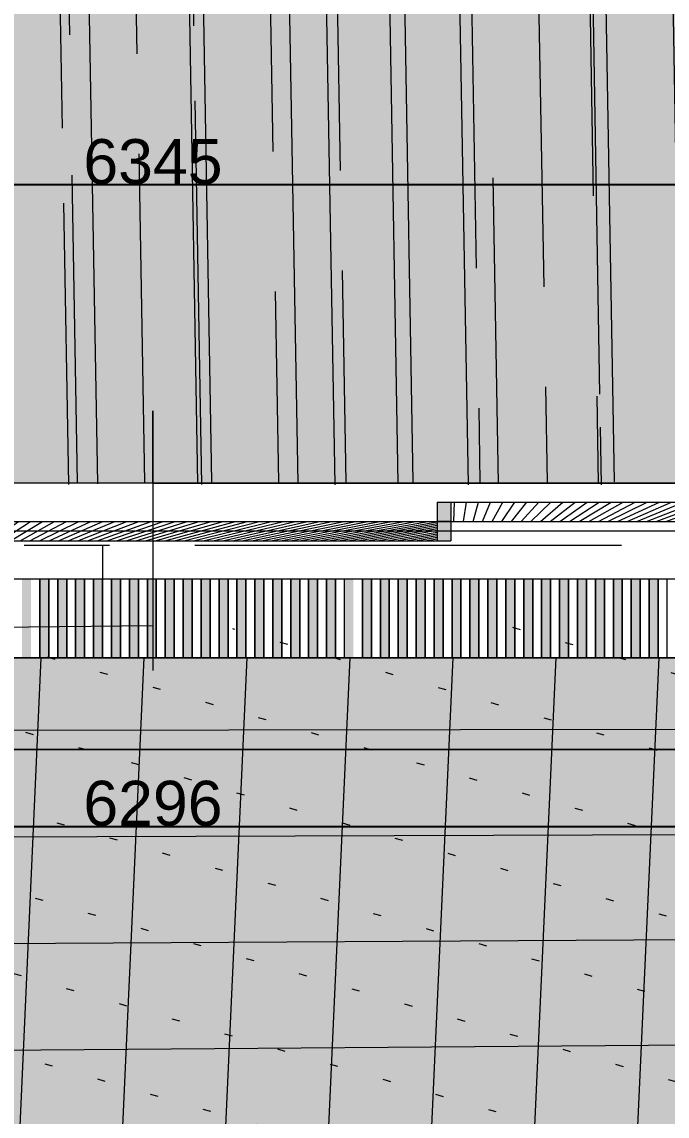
# Model space of a CAD drawing. Header units: millimetres. Extents: x 0 to 1313252738, y -131 to 560100888.
# Drawn here: x 1312566618 to 1312568058, y 560051113 to 560053556 of the extents above; entities that cross this region are included whole.
import ezdxf

# ---------------------------------------------------------------- set-up
doc = ezdxf.new("R2010")
doc.units = ezdxf.units.MM
doc.linetypes.add('CENTERX2', pattern=[101.60000000000001, 63.5, -12.7, 12.7, -12.7])
doc.layers.get('0').update_dxf_attribs({"lineweight": 0})
for name, color, linetype, lineweight in [('0001実測値', 10, 'Continuous', 0), ('0002CH現状', 5, 'Continuous', 0), ('001通り芯', 6, 'CENTERX2', 0), ('003間仕切り', 7, 'Continuous', 13), ('005床材(石)', 7, 'Continuous', 0), ('006サウナヒータ-', 7, 'Continuous', 0), ('009床', 7, 'Continuous', 5), ('グレーチング', 7, 'Continuous', 0), ('建具', 7, 'Continuous', 0), ('棚(木)', 7, 'Continuous', 0), ('石ベンチ', 7, 'Continuous', 13), ('石風呂', 7, 'Continuous', 13)]:
    doc.layers.add(name, color=color, linetype=linetype, lineweight=lineweight)
doc.styles.add('onnjuku', font='arial.ttf')
doc.dimstyles.new('onnjuku', dxfattribs={"dimtxt": 100, "dimasz": 30, "dimexe": 1.25, "dimexo": 0.625, "dimtad": 1, "dimdec": 0, "dimtxsty": 'onnjuku', "dimblk": 'DOT', "dimcen": 2.5, "dimadec": 0, "dimazin": 0, "dimtfac": 1, "dimtdec": 0, "dimtmove": 0, "dimatfit": 3, "dimfxl": 500, "dimfxlon": 1, "dimarcsym": 0})
pattern_1 = [(180, (0, 0), (-1.42e-14, -228.6), []), (270, (0, 0), (228.6, -4.26e-14), [])]

# ---------------------------------------------------------------- blocks, each defined once
blk = doc.blocks.new('_Dot')
at = {"color": 0, "linetype": 'ByBlock', "lineweight": -2}
blk.add_line((-0.5, 0), (-1, 0), dxfattribs=at)
at = {"color": 0, "linetype": 'ByBlock', "const_width": 0.5}
blk.add_lwpolyline([(-0.25, 0, 1), (0.25, 0, 1)], format="xyb", close=True, dxfattribs=at)
blk = doc.blocks.new('*D8')
at = {"layer": '0001実測値', "color": 0, "lineweight": -2, "transparency": 16777216}
for p, q in [((1312563737.575057, 560052692.2535264), (1312563737.575057, 560053193.5035264)), ((1312570052.575057, 560053192.2535267), (1312563767.575057, 560053192.2535267)), ((1312570082.575057, 560052692.2535264), (1312570082.575057, 560053193.5035264))]:
    blk.add_line(p, q, dxfattribs=at)
at = {"layer": 'Defpoints', "color": 0, "transparency": 16777216}
for p in [(1312563737.575057, 560053192.2535267), (1312563737.575057, 560052136.5683594), (1312570082.575057, 560052136.5683594)]:
    blk.add_point(p, dxfattribs=at)
at = {"layer": '0001実測値', "color": 0, "lineweight": -2, "transparency": 16777216, "xscale": 30, "yscale": 30, "zscale": 30, "rotation": 180}
blk.add_blockref('_Dot', (1312563737.575057, 560053192.2535267), dxfattribs=at)
at = {"layer": '0001実測値', "color": 0, "lineweight": -2, "transparency": 16777216, "xscale": 30, "yscale": 30, "zscale": 30}
blk.add_blockref('_Dot', (1312570082.575057, 560053192.2535267), dxfattribs=at)
at = {"layer": '0001実測値', "color": 0, "transparency": 16777216, "insert": (1312566910.075057, 560053243.9699316), "char_height": 100, "attachment_point": 5, "style": 'onnjuku'}
blk.add_mtext('6345', dxfattribs=at)
blk = doc.blocks.new('*D9')
at = {"layer": '0002CH現状', "color": 0, "lineweight": -2, "transparency": 16777216}
for p, q in [((1312563737.575057, 560052135.9433646), (1312563737.575057, 560051758.0052818)), ((1312570082.575057, 560052135.9433646), (1312570082.575057, 560051758.0052818)), ((1312563767.575057, 560051759.2552818), (1312570052.575057, 560051759.2552818))]:
    blk.add_line(p, q, dxfattribs=at)
at = {"layer": 'Defpoints', "color": 0, "transparency": 16777216}
for p in [(1312563737.575057, 560052136.5683646), (1312570082.575057, 560052136.5683646), (1312570082.575057, 560051759.2552818)]:
    blk.add_point(p, dxfattribs=at)
at = {"layer": '0002CH現状', "color": 0, "lineweight": -2, "transparency": 16777216, "xscale": 30, "yscale": 30, "zscale": 30, "rotation": 180}
blk.add_blockref('_Dot', (1312563737.575057, 560051759.2552818), dxfattribs=at)
at = {"layer": '0002CH現状', "color": 0, "lineweight": -2, "transparency": 16777216, "xscale": 30, "yscale": 30, "zscale": 30}
blk.add_blockref('_Dot', (1312570082.575057, 560051759.2552818), dxfattribs=at)
at = {"layer": '0002CH現状', "color": 0, "transparency": 16777216, "insert": (1312566910.075057, 560051810.9375807), "char_height": 100, "attachment_point": 5, "style": 'onnjuku'}
blk.add_mtext('6296', dxfattribs=at)

msp = doc.modelspace()

# ---------------------------------------------------------------- hatches: boundary and pattern name
at = {"layer": '005床材(石)', "true_color": 0x636466}
h = msp.add_hatch(dxfattribs=at)
h.set_pattern_fill('ACAD_ISO07W100', color=251, scale=35, angle=163.9999999999999)
h.set_pattern_definition([(163.9999999999999, (0, 0), (-48.23653726797494, -168.2207967892057), [17.5, -105])])
h.paths.add_polyline_path([(1312570612.575057, 560052136.5683594), (1312570612.575057, 560049306.5683593), (1312565337.575057, 560049306.5683593), (1312565337.575057, 560052136.5683644), (1312570082.575057, 560052136.5683644)])
at = {"layer": '005床材(石)', "true_color": 0x4a4a4a, "transparency": 33554597}
h = msp.add_hatch(color=251, dxfattribs=at)
h.dxf.hatch_style = 1
h.paths.add_polyline_path([(1312570612.575057, 560052136.5683594), (1312570612.575057, 560049306.5683593), (1312565337.575057, 560049306.5683593), (1312565337.575057, 560052136.5683644), (1312570082.575057, 560052136.5683644)])
h.paths.add_polyline_path([(1312570407.575057, 560051931.5683594), (1312565542.575057, 560051931.5683594), (1312565542.575057, 560049511.5683593), (1312570407.575057, 560049511.5683593), (1312570407.575057, 560050536.5683593), (1312570307.575057, 560050536.5683593), (1312570307.575057, 560050906.5683594), (1312570407.575057, 560050906.5683594)], flags=16)
at = {"layer": '005床材(石)'}
h = msp.add_hatch(color=8, dxfattribs=at)
h.dxf.hatch_style = 1
h.paths.add_polyline_path([(1312570612.575057, 560052136.5683594), (1312569897.57513, 560052136.5683594), (1312569897.57513, 560052136.568334), (1312569897.57513, 560052136.568334), (1312569537.575126, 560052136.568336), (1312569537.575126, 560052136.5683348), (1312569537.575126, 560052136.5683348), (1312569237.575123, 560052136.5683365), (1312569237.575123, 560052136.5683364), (1312569237.575122, 560052136.5683364), (1312568957.575119, 560052136.568338), (1312568957.575119, 560052136.5683378), (1312568957.575119, 560052136.5683378), (1312568657.575116, 560052136.5683397), (1312568657.575116, 560052136.5683393), (1312568657.575115, 560052136.5683393), (1312568377.575112, 560052136.568341), (1312568377.575112, 560052136.5683408), (1312568377.575112, 560052136.5683408), (1312568097.575109, 560052136.5683423), (1312568097.575109, 560052136.5683421), (1312568097.575109, 560052136.5683421), (1312567797.575105, 560052136.5683441), (1312567797.575105, 560052136.5683436), (1312567797.575105, 560052136.5683436), (1312567517.575102, 560052136.5683455), (1312567517.575102, 560052136.5683452), (1312567517.575102, 560052136.5683452), (1312567377.5751, 560052136.5683461), (1312567377.5751, 560052136.5683459), (1312567377.5751, 560052136.5683459), (1312567217.575098, 560052136.5683469), (1312567217.575098, 560052136.5683467), (1312567217.575098, 560052136.5683467), (1312567077.575097, 560052136.5683477), (1312567077.575097, 560052136.5683473), (1312567077.575097, 560052136.5683473), (1312566937.575095, 560052136.5683483), (1312566937.575095, 560052136.5683482), (1312566937.575095, 560052136.5683482), (1312566797.575093, 560052136.5683491), (1312566797.575093, 560052136.5683489), (1312566797.575093, 560052136.5683489), (1312566657.575092, 560052136.5683498), (1312566657.575092, 560052136.5683496), (1312566657.575091, 560052136.5683496), (1312566497.57509, 560052136.5683508), (1312566497.57509, 560052136.5683504), (1312566497.57509, 560052136.5683504), (1312566357.575088, 560052136.5683515), (1312566357.575088, 560052136.5683511), (1312566357.575088, 560052136.5683511), (1312566217.575086, 560052136.5683521), (1312566217.575086, 560052136.5683519), (1312566217.575086, 560052136.5683519), (1312566077.575085, 560052136.5683532), (1312566077.575085, 560052136.5683526), (1312566077.575084, 560052136.5683526), (1312565937.575083, 560052136.5683539), (1312565937.575083, 560052136.5683532), (1312565937.575083, 560052136.5683532), (1312565777.575081, 560052136.5683548), (1312565777.575081, 560052136.5683541), (1312565777.575081, 560052136.5683541), (1312565637.57508, 560052136.5683557), (1312565637.57508, 560052136.5683547), (1312565637.575079, 560052136.5683547), (1312565497.575078, 560052136.568357), (1312565497.575078, 560052136.5683554), (1312565497.575078, 560052136.5683554), (1312565477.575078, 560052136.5683559), (1312565477.575078, 560052136.5683557), (1312565477.575077, 560052136.5683557), (1312565357.575076, 560052136.5683588), (1312565357.575076, 560052136.5683564), (1312565357.575076, 560052136.5683564), (1312565337.575076, 560052136.5683594), (1312565337.575076, 560052136.5683564), (1312565337.575057, 560049306.5683593), (1312570612.575057, 560049306.5683593)], flags=17)
h.paths.add_polyline_path([(1312570612.575057, 560052136.5683594), (1312570082.575057, 560052136.5683594), (1312569897.57513, 560052136.5683594), (1312569897.57513, 560052136.568334), (1312569897.57513, 560052136.568334), (1312569537.575126, 560052136.568336), (1312569537.575126, 560052136.5683348), (1312569537.575126, 560052136.5683348), (1312569237.575123, 560052136.5683365), (1312569237.575123, 560052136.5683364), (1312569237.575122, 560052136.5683364), (1312568957.575119, 560052136.568338), (1312568957.575119, 560052136.5683378), (1312568957.575119, 560052136.5683378), (1312568657.575116, 560052136.5683397), (1312568657.575116, 560052136.5683393), (1312568657.575115, 560052136.5683393), (1312568377.575112, 560052136.568341), (1312568377.575112, 560052136.5683408), (1312568377.575112, 560052136.5683408), (1312568097.575109, 560052136.5683423), (1312568097.575109, 560052136.5683421), (1312568097.575109, 560052136.5683421), (1312567797.575105, 560052136.5683441), (1312567797.575105, 560052136.5683436), (1312567797.575105, 560052136.5683436), (1312567517.575102, 560052136.5683455), (1312567517.575102, 560052136.5683452), (1312567517.575102, 560052136.5683452), (1312567377.5751, 560052136.5683461), (1312567377.5751, 560052136.5683459), (1312567377.5751, 560052136.5683459), (1312567217.575098, 560052136.5683469), (1312567217.575098, 560052136.5683467), (1312567217.575098, 560052136.5683467), (1312567077.575097, 560052136.5683477), (1312567077.575097, 560052136.5683473), (1312567077.575097, 560052136.5683473), (1312566937.575095, 560052136.5683483), (1312566937.575095, 560052136.5683482), (1312566937.575095, 560052136.5683482), (1312566797.575093, 560052136.5683491), (1312566797.575093, 560052136.5683489), (1312566797.575093, 560052136.5683489), (1312566657.575092, 560052136.5683498), (1312566657.575092, 560052136.5683496), (1312566657.575091, 560052136.5683496), (1312566497.57509, 560052136.5683508), (1312566497.57509, 560052136.5683504), (1312566497.57509, 560052136.5683504), (1312566357.575088, 560052136.5683515), (1312566357.575088, 560052136.5683511), (1312566357.575088, 560052136.5683511), (1312566217.575086, 560052136.5683521), (1312566217.575086, 560052136.5683519), (1312566217.575086, 560052136.5683519), (1312566077.575085, 560052136.5683532), (1312566077.575085, 560052136.5683526), (1312566077.575084, 560052136.5683526), (1312565937.575083, 560052136.5683539), (1312565937.575083, 560052136.5683532), (1312565937.575083, 560052136.5683532), (1312565777.575081, 560052136.5683548), (1312565777.575081, 560052136.5683541), (1312565777.575081, 560052136.5683541), (1312565637.57508, 560052136.5683557), (1312565637.57508, 560052136.5683547), (1312565637.575079, 560052136.5683547), (1312565497.575078, 560052136.568357), (1312565497.575078, 560052136.5683554), (1312565497.575078, 560052136.5683554), (1312565477.575078, 560052136.5683559), (1312565477.575078, 560052136.5683557), (1312565477.575077, 560052136.5683557), (1312565357.575076, 560052136.5683588), (1312565357.575076, 560052136.5683564), (1312565357.575076, 560052136.5683564), (1312565337.575076, 560052136.5683594), (1312565337.575076, 560052136.5683564), (1312565337.575057, 560049306.5683593), (1312570612.575057, 560049306.5683593)], flags=17)
h.paths.add_polyline_path([(1312570407.575057, 560051931.5683594), (1312565542.575057, 560051931.5683594), (1312565542.575057, 560049511.5683593), (1312570407.575057, 560049511.5683593), (1312570407.575057, 560050536.5683593), (1312570307.575057, 560050536.5683593), (1312570307.575057, 560050906.5683594), (1312570407.575057, 560050906.5683594)], flags=0)
at = {"layer": '005床材(石)', "true_color": 0x636466, "transparency": 33554511}
h = msp.add_hatch(color=251, dxfattribs=at)
h.dxf.hatch_style = 1
h.paths.add_polyline_path([(1312570405.329442, 560051931.2520295), (1312565540.329442, 560051931.2520295), (1312565540.329442, 560049511.2520295), (1312570405.329442, 560049511.2520295), (1312570405.329442, 560050536.2520295), (1312570305.329443, 560050536.2520295), (1312570305.329443, 560050906.2520295), (1312570405.329442, 560050906.2520295)])
at = {"layer": '006サウナヒータ-', "transparency": 33554556}
h = msp.add_hatch(dxfattribs=at)
h.set_pattern_fill('ANSI37', color=0, scale=72, angle=135)
h.set_pattern_definition(pattern_1)
h.paths.add_polyline_path([(1312565337.575057, 560052136.5683594), (1312566910.075057, 560052136.5683594), (1312566910.075057, 560052388.0683593), (1312566305.575057, 560052388.0683593), (1312566305.575057, 560052354.5683644), (1312565006.575057, 560052354.5683644), (1312565006.575057, 560052311.5683644), (1312565017.575072, 560052311.5683644), (1312565017.575072, 560052136.5683581), (1312565017.575072, 560052136.568358), (1312565017.575072, 560052311.5683644), (1312564997.575072, 560052311.5683644), (1312564997.575072, 560052136.5683581), (1312564997.575072, 560052136.5683581), (1312564997.575072, 560052311.5683644), (1312564977.575072, 560052311.5683644), (1312564977.575071, 560052136.5683583), (1312564977.575072, 560052136.5683581), (1312564977.575072, 560052311.5683644), (1312564957.575071, 560052311.5683644), (1312564957.575071, 560052136.5683584), (1312564957.575071, 560052136.5683583), (1312564957.575071, 560052311.5683644), (1312564937.575071, 560052311.5683644), (1312564937.575071, 560052136.5683585), (1312564937.575071, 560052136.5683584), (1312564937.575071, 560052311.5683644), (1312564917.575071, 560052311.5683644), (1312564917.575071, 560052136.5683587), (1312564917.575071, 560052136.5683585), (1312564917.575071, 560052311.5683644), (1312564897.575071, 560052311.5683644), (1312564897.57507, 560052136.5683587), (1312564897.575071, 560052136.5683585), (1312564897.575071, 560052311.5683644), (1312564877.57507, 560052311.5683644), (1312564877.57507, 560052136.5683587), (1312564877.57507, 560052136.5683587), (1312564877.57507, 560052311.5683644), (1312564857.57507, 560052311.5683644), (1312564857.57507, 560052136.5683588), (1312564857.57507, 560052136.5683587), (1312564857.57507, 560052311.5683644), (1312564837.57507, 560052311.5683644), (1312564837.57507, 560052136.568359), (1312564837.57507, 560052136.5683588), (1312564837.57507, 560052311.5683644), (1312564817.57507, 560052311.5683644), (1312564817.57507, 560052136.5683591), (1312564817.57507, 560052136.568359), (1312564817.57507, 560052311.5683644), (1312564797.57507, 560052311.5683644), (1312564797.575069, 560052136.5683591), (1312564797.57507, 560052136.5683591), (1312564797.57507, 560052311.5683644), (1312564777.575069, 560052311.5683644), (1312564777.575069, 560052136.5683594), (1312564777.575069, 560052136.5683591), (1312564777.575069, 560052311.5683644), (1312564757.575069, 560052311.5683644), (1312564757.575069, 560052136.5683594), (1312564757.575069, 560052136.5683591), (1312564757.575069, 560052311.5683644), (1312564737.575069, 560052311.5683644), (1312564737.575069, 560052136.5683595), (1312564737.575069, 560052136.5683594), (1312564737.575069, 560052311.5683644), (1312564717.575068, 560052311.5683644), (1312564717.575068, 560052136.5683595), (1312564717.575068, 560052136.5683595), (1312564717.575068, 560052311.5683644), (1312564697.575068, 560052311.5683644), (1312564697.575068, 560052136.5683596), (1312564697.575068, 560052136.5683595), (1312564697.575068, 560052311.5683644), (1312564677.575068, 560052311.5683644), (1312564677.575068, 560052136.5683597), (1312564677.575068, 560052136.5683596), (1312564677.575068, 560052311.5683644), (1312564657.575068, 560052311.5683644), (1312564657.575068, 560052136.5683599), (1312564657.575068, 560052136.5683597), (1312564657.575068, 560052311.5683644), (1312564637.575068, 560052311.5683644), (1312564637.575067, 560052136.5683602), (1312564637.575068, 560052136.5683599), (1312564637.575068, 560052311.5683644), (1312564617.575067, 560052311.5683644), (1312564617.575067, 560052136.5683602), (1312564617.575067, 560052136.5683599), (1312564617.575067, 560052311.5683644), (1312564597.575067, 560052311.5683644), (1312564597.575067, 560052136.5683602), (1312564597.575067, 560052136.5683602), (1312564597.575067, 560052311.5683644), (1312564577.575067, 560052311.5683644), (1312564577.575067, 560052136.5683603), (1312564577.575067, 560052136.5683602), (1312564577.575067, 560052311.5683644), (1312564557.575067, 560052311.5683644), (1312564557.575066, 560052136.5683603), (1312564557.575067, 560052136.5683603), (1312564557.575067, 560052311.5683644), (1312564537.575066, 560052311.5683644), (1312564537.575066, 560052136.5683606), (1312564537.575066, 560052136.5683603), (1312564537.575066, 560052311.5683644), (1312564517.575066, 560052311.5683644), (1312564517.575066, 560052136.5683607), (1312564517.575066, 560052136.5683606), (1312564517.575066, 560052311.5683644), (1312564497.575066, 560052311.5683644), (1312564497.575066, 560052136.5683608), (1312564497.575066, 560052136.5683607), (1312564497.575066, 560052311.5683644), (1312564437.575065, 560052311.5683644), (1312564437.575065, 560052136.568361), (1312564437.575065, 560052136.5683608), (1312564437.575065, 560052311.5683644), (1312564417.575065, 560052311.5683644), (1312564417.575065, 560052136.5683612), (1312564417.575065, 560052136.568361), (1312564417.575065, 560052311.5683644), (1312564397.575065, 560052311.5683644), (1312564397.575064, 560052136.5683613), (1312564397.575065, 560052136.5683612), (1312564397.575065, 560052311.5683644), (1312564377.575064, 560052311.5683644), (1312564377.575064, 560052136.5683613), (1312564377.575064, 560052136.5683613), (1312564377.575064, 560052311.5683644), (1312564357.575064, 560052311.5683644), (1312564357.575064, 560052136.5683615), (1312564357.575064, 560052136.5683613), (1312564357.575064, 560052311.5683644), (1312564337.575064, 560052311.5683644), (1312564337.575064, 560052136.5683616), (1312564337.575064, 560052136.5683615), (1312564337.575064, 560052311.5683644), (1312564317.575064, 560052311.5683644), (1312564317.575064, 560052136.5683616), (1312564317.575064, 560052136.5683615), (1312564317.575064, 560052311.5683644), (1312564297.575063, 560052311.5683644), (1312564297.575063, 560052136.5683618), (1312564297.575063, 560052136.5683616), (1312564297.575063, 560052311.5683644), (1312564277.575063, 560052311.5683644), (1312564277.575063, 560052136.5683619), (1312564277.575063, 560052136.5683618), (1312564277.575063, 560052311.5683644), (1312564257.575063, 560052311.5683644), (1312564257.575063, 560052136.5683619), (1312564257.575063, 560052136.5683619), (1312564257.575063, 560052311.5683644), (1312564237.575063, 560052311.5683644), (1312564237.575063, 560052136.5683621), (1312564237.575063, 560052136.5683619), (1312564237.575063, 560052311.5683644), (1312564217.575063, 560052311.5683644), (1312564217.575062, 560052136.5683622), (1312564217.575063, 560052136.5683621), (1312564217.575063, 560052311.5683644), (1312564197.575062, 560052311.5683644), (1312564197.575062, 560052136.5683624), (1312564197.575062, 560052136.5683622), (1312564197.575062, 560052311.5683644), (1312564177.575062, 560052311.5683644), (1312564177.575062, 560052136.5683624), (1312564177.575062, 560052136.5683622), (1312564177.575062, 560052311.5683644), (1312564157.575062, 560052311.5683644), (1312564157.575062, 560052136.5683625), (1312564157.575062, 560052136.5683624), (1312564157.575062, 560052311.5683644), (1312564137.575062, 560052311.5683644), (1312564137.575061, 560052136.5683626), (1312564137.575062, 560052136.5683625), (1312564137.575062, 560052311.5683644), (1312564117.575061, 560052311.5683644), (1312564117.575061, 560052136.5683627), (1312564117.575061, 560052136.5683626), (1312564117.575061, 560052311.5683644), (1312564097.575061, 560052311.5683644), (1312564097.575061, 560052136.5683628), (1312564097.575061, 560052136.5683627), (1312564097.575061, 560052311.5683644), (1312564077.575061, 560052311.5683644), (1312564077.575061, 560052136.5683628), (1312564077.575061, 560052136.5683628), (1312564077.575061, 560052311.5683644), (1312564057.575061, 560052311.5683644), (1312564057.575061, 560052136.568363), (1312564057.575061, 560052136.5683628), (1312564057.575061, 560052311.5683644), (1312564037.57506, 560052311.5683644), (1312564037.57506, 560052136.568363), (1312564037.57506, 560052136.5683628), (1312564037.57506, 560052311.5683644), (1312564017.57506, 560052311.5683644), (1312564017.57506, 560052136.5683632), (1312564017.57506, 560052136.568363), (1312564017.57506, 560052311.5683644), (1312563997.57506, 560052311.5683644), (1312563997.57506, 560052136.5683633), (1312563997.57506, 560052136.5683632), (1312563997.57506, 560052311.5683644), (1312563977.57506, 560052311.5683644), (1312563977.57506, 560052136.5683634), (1312563977.57506, 560052136.5683633), (1312563977.57506, 560052311.5683644), (1312563957.57506, 560052311.5683644), (1312563957.575059, 560052136.5683634), (1312563957.57506, 560052136.5683634), (1312563957.57506, 560052311.5683644), (1312563937.575059, 560052311.5683644), (1312563937.575059, 560052136.5683637), (1312563937.575059, 560052136.5683634), (1312563937.575059, 560052311.5683644), (1312563917.575059, 560052311.5683644), (1312563917.575059, 560052136.5683637), (1312563917.575059, 560052136.5683637), (1312563917.575059, 560052311.5683644), (1312563897.575059, 560052311.5683644), (1312563897.575058, 560052136.5683637), (1312563897.575059, 560052136.5683637), (1312563897.575059, 560052311.5683644), (1312563877.575058, 560052311.5683644), (1312563877.575058, 560052136.5683639), (1312563877.575058, 560052136.5683637), (1312563877.575058, 560052311.5683644), (1312563857.575058, 560052311.5683644), (1312563857.575058, 560052136.568364), (1312563857.575058, 560052136.5683639), (1312563857.575058, 560052311.5683644), (1312563837.575058, 560052311.5683644), (1312563837.575058, 560052136.5683641), (1312563837.575058, 560052136.568364), (1312563837.575058, 560052311.5683644), (1312563817.575058, 560052311.5683644), (1312563817.575058, 560052136.5683644), (1312563817.575058, 560052136.5683641), (1312563817.575058, 560052311.5683644), (1312563797.575058, 560052311.5683644), (1312563797.575057, 560052136.5683644), (1312563797.575058, 560052136.5683644), (1312563797.575058, 560052311.5683644), (1312563777.575057, 560052311.5683644), (1312563777.575057, 560052136.5683644), (1312563757.575057, 560052136.5683644), (1312563757.575057, 560052311.5683644), (1312563737.575057, 560052311.5683644), (1312563737.575057, 560052136.5683644), (1312563717.575056, 560052136.5683644), (1312563717.575057, 560046968.0683594), (1312563762.575057, 560046968.0683594), (1312564042.575057, 560046968.0683594), (1312564042.575057, 560046943.0683594), (1312563762.575057, 560046943.0683594), (1312563762.575057, 560046738.0683594), (1312564857.575057, 560046738.0683594), (1312564857.575057, 560046943.0683594), (1312564617.575057, 560046943.0683594), (1312564617.575057, 560046968.0683594), (1312565127.575057, 560046968.0683594), (1312565127.575057, 560046943.0683594), (1312564887.575057, 560046943.0683594), (1312564887.575057, 560046738.0683594), (1312565937.575057, 560046738.0683594), (1312565937.575057, 560046943.0683594), (1312565702.575057, 560046943.0683594), (1312565702.575057, 560046968.0683594), (1312565967.575057, 560046968.0683594), (1312565967.575057, 560046738.0683594), (1312568412.575057, 560046738.0683594), (1312568412.575057, 560046838.0683594), (1312568412.575057, 560046938.0683593), (1312568412.575057, 560048538.0683593), (1312570612.575057, 560048538.0683593), (1312570612.575057, 560049306.5683593), (1312565337.575057, 560049306.5683593)])
h.paths.add_polyline_path([(1312568392.698929, 560046033.278542), (1312568392.575057, 560046618.0683594), (1312568392.575057, 560046638.0683593), (1312568412.575057, 560046638.0683593), (1312568412.575057, 560046738.0683594), (1312565967.575057, 560046738.0683594), (1312565967.575057, 560045878.0683593), (1312565967.575057, 560044153.0683593), (1312567422.575057, 560044153.0683593), (1312567422.575057, 560046013.0683593), (1312568392.698929, 560046013.2606983)])
h.paths.add_polyline_path([(1312565937.575057, 560046738.0683594), (1312564887.575057, 560046738.0683594), (1312564887.575057, 560045878.0683593), (1312565937.575057, 560045878.0683593)])
h.paths.add_polyline_path([(1312564857.575057, 560046738.0683594), (1312563762.575057, 560046738.0683594), (1312563762.575057, 560045878.0683593), (1312564857.575057, 560045878.0683593)])
at = {"layer": '009床', "true_color": 0x8e5f01, "transparency": 33554687}
h = msp.add_hatch(dxfattribs=at)
h.set_pattern_fill('AR-RROOF', color=46, scale=8.799999999999997, angle=91)
h.set_pattern_definition([(91, (0, 0), (-232.0680729724521, 487.7681431201229), [3352.8, -447.0399999999998, 1117.6, -223.5199999999999]), (91, (-116.9312577202042, 295.2858416289733), (-293.3353606855426, -228.6742361308824), [670.5599999999998, -73.76159999999999, 1341.12, -167.64]), (91, (-191.9135442415838, 108.4271608068459), (-170.0205928819892, 1159.513331006857), [1788.159999999999, -312.928, 894.0799999999997, -223.5199999999999])])
h.paths.add_polyline_path([(1312570637.575057, 560055888.0683593), (1312563262.575057, 560055888.0683593), (1312563262.575057, 560052986.5683645), (1312563737.575058, 560052986.5683645), (1312563737.575057, 560052753.0683593), (1312563737.575057, 560052526.568362), (1312566910.075057, 560052526.568362), (1312568783.575057, 560052526.568362), (1312568783.575057, 560052526.5683645), (1312568813.575057, 560052526.5683645), (1312570082.575057, 560052526.5683645), (1312570082.575057, 560052986.5683594), (1312570637.575057, 560052986.5683594)])
at = {"layer": 'グレーチング', "true_color": 0x939598}
h = msp.add_hatch(color=252, dxfattribs=at)
h.dxf.hatch_style = 1
h.paths.add_polyline_path([(1312566637.575091, 560052311.5683497), (1312566617.575092, 560052311.5683497), (1312566617.575092, 560052136.5683497), (1312566637.575091, 560052136.5683497)])
h.paths.add_polyline_path([(1312566677.575092, 560052311.5683497), (1312566657.575092, 560052311.5683497), (1312566657.575091, 560052136.5683497), (1312566677.575092, 560052136.5683497)])
h.paths.add_polyline_path([(1312566717.575093, 560052311.5683496), (1312566697.575092, 560052311.5683496), (1312566697.575092, 560052136.5683497), (1312566717.575092, 560052136.5683497)])
h.paths.add_polyline_path([(1312566757.575093, 560052311.5683496), (1312566737.575093, 560052311.5683496), (1312566737.575093, 560052136.5683497), (1312566757.575093, 560052136.5683497)])
h.paths.add_polyline_path([(1312566797.575093, 560052311.5683496), (1312566777.575093, 560052311.5683496), (1312566777.575093, 560052136.5683497), (1312566797.575093, 560052136.5683497)])
h.paths.add_polyline_path([(1312566837.575094, 560052311.5683496), (1312566817.575094, 560052311.5683496), (1312566817.575094, 560052136.5683497), (1312566837.575094, 560052136.5683497)])
h.paths.add_polyline_path([(1312566877.575094, 560052311.5683494), (1312566857.575094, 560052311.5683494), (1312566857.575094, 560052136.5683497), (1312566877.575094, 560052136.5683497)])
h.paths.add_polyline_path([(1312566917.575095, 560052311.5683494), (1312566897.575095, 560052311.5683494), (1312566897.575095, 560052136.5683497), (1312566917.575094, 560052136.5683497)])
h.paths.add_polyline_path([(1312566957.575095, 560052311.5683494), (1312566937.575095, 560052311.5683494), (1312566937.575095, 560052136.5683497), (1312566957.575095, 560052136.5683497)])
h.paths.add_polyline_path([(1312566997.575096, 560052311.5683494), (1312566977.575096, 560052311.5683494), (1312566977.575096, 560052136.5683497), (1312566997.575095, 560052136.5683497)])
h.paths.add_polyline_path([(1312567037.575096, 560052311.5683494), (1312567017.575096, 560052311.5683494), (1312567017.575096, 560052136.5683497), (1312567037.575096, 560052136.5683497)])
h.paths.add_polyline_path([(1312567077.575097, 560052311.5683494), (1312567057.575096, 560052311.5683494), (1312567057.575096, 560052136.5683497), (1312567077.575097, 560052136.5683497)])
h.paths.add_polyline_path([(1312567117.575097, 560052311.5683494), (1312567097.575097, 560052311.5683494), (1312567097.575097, 560052136.5683497), (1312567117.575097, 560052136.5683497)])
h.paths.add_polyline_path([(1312567157.575098, 560052311.5683492), (1312567137.575097, 560052311.5683492), (1312567137.575097, 560052136.5683497), (1312567157.575097, 560052136.5683497)])
h.paths.add_polyline_path([(1312567197.575098, 560052311.5683492), (1312567177.575098, 560052311.5683492), (1312567177.575098, 560052136.5683497), (1312567197.575098, 560052136.5683497)])
h.paths.add_polyline_path([(1312567237.575098, 560052311.5683492), (1312567217.575098, 560052311.5683492), (1312567217.575098, 560052136.5683497), (1312567237.575098, 560052136.5683497)])
h.paths.add_polyline_path([(1312567277.575099, 560052311.5683492), (1312567257.575099, 560052311.5683492), (1312567257.575099, 560052136.5683497), (1312567277.575099, 560052136.5683497)])
h.paths.add_polyline_path([(1312567317.5751, 560052311.5683491), (1312567297.575099, 560052311.5683491), (1312567297.575099, 560052136.5683497), (1312567317.575099, 560052136.5683497)])
h = msp.add_hatch(color=252, dxfattribs=at)
h.dxf.hatch_style = 1
h.paths.add_polyline_path([(1312567357.5751, 560052311.568346), (1312567337.5751, 560052311.568346), (1312567337.5751, 560052136.568346), (1312567357.5751, 560052136.568346)])
h.paths.add_polyline_path([(1312567397.5751, 560052311.568346), (1312567377.5751, 560052311.568346), (1312567377.5751, 560052136.568346), (1312567397.5751, 560052136.568346)])
h.paths.add_polyline_path([(1312567437.575101, 560052311.5683459), (1312567417.575101, 560052311.5683459), (1312567417.575101, 560052136.568346), (1312567437.575101, 560052136.568346)])
h.paths.add_polyline_path([(1312567477.575101, 560052311.5683459), (1312567457.575101, 560052311.5683459), (1312567457.575101, 560052136.568346), (1312567477.575101, 560052136.568346)])
h.paths.add_polyline_path([(1312567517.575102, 560052311.5683459), (1312567497.575102, 560052311.5683459), (1312567497.575102, 560052136.568346), (1312567517.575102, 560052136.568346)])
h.paths.add_polyline_path([(1312567557.575103, 560052311.5683459), (1312567537.575102, 560052311.5683459), (1312567537.575102, 560052136.568346), (1312567557.575102, 560052136.568346)])
h.paths.add_polyline_path([(1312567597.575103, 560052311.5683458), (1312567577.575103, 560052311.5683458), (1312567577.575103, 560052136.568346), (1312567597.575102, 560052136.568346)])
h.paths.add_polyline_path([(1312567637.575103, 560052311.5683458), (1312567617.575103, 560052311.5683458), (1312567617.575103, 560052136.568346), (1312567637.575103, 560052136.568346)])
h.paths.add_polyline_path([(1312567677.575104, 560052311.5683458), (1312567657.575104, 560052311.5683458), (1312567657.575103, 560052136.568346), (1312567677.575104, 560052136.568346)])
h.paths.add_polyline_path([(1312567717.575104, 560052311.5683455), (1312567697.575104, 560052311.5683458), (1312567697.575104, 560052136.568346), (1312567717.575104, 560052136.568346)])
h.paths.add_polyline_path([(1312567757.575105, 560052311.5683455), (1312567737.575105, 560052311.5683455), (1312567737.575105, 560052136.568346), (1312567757.575105, 560052136.568346)])
h.paths.add_polyline_path([(1312567797.575105, 560052311.5683455), (1312567777.575105, 560052311.5683455), (1312567777.575105, 560052136.568346), (1312567797.575105, 560052136.568346)])
h.paths.add_polyline_path([(1312567837.575106, 560052311.5683455), (1312567817.575106, 560052311.5683455), (1312567817.575106, 560052136.568346), (1312567837.575105, 560052136.568346)])
h.paths.add_polyline_path([(1312567877.575106, 560052311.5683455), (1312567857.575106, 560052311.5683455), (1312567857.575106, 560052136.568346), (1312567877.575106, 560052136.568346)])
h.paths.add_polyline_path([(1312567917.575107, 560052311.5683455), (1312567897.575106, 560052311.5683455), (1312567897.575106, 560052136.568346), (1312567917.575107, 560052136.568346)])
h.paths.add_polyline_path([(1312567957.575107, 560052311.5683455), (1312567937.575107, 560052311.5683455), (1312567937.575107, 560052136.568346), (1312567957.575107, 560052136.568346)])
h.paths.add_polyline_path([(1312567997.575108, 560052311.5683455), (1312567977.575107, 560052311.5683455), (1312567977.575107, 560052136.568346), (1312567997.575107, 560052136.568346)])
h.paths.add_polyline_path([(1312568037.575108, 560052311.5683454), (1312568017.575108, 560052311.5683454), (1312568017.575108, 560052136.568346), (1312568037.575108, 560052136.568346)])
at = {"layer": '建具', "true_color": 0x636466}
h = msp.add_hatch(color=251, dxfattribs=at)
h.dxf.hatch_style = 1
h.paths.add_polyline_path([(1312567574.575057, 560052483.5683645), (1312567544.575057, 560052483.5683645), (1312567544.575057, 560052440.5683644), (1312567574.575057, 560052440.5683644)])
at = {"layer": '建具', "true_color": 0x7aafdf}
h = msp.add_hatch(dxfattribs=at)
h.set_pattern_fill('ANSI31', color=143, scale=3.5, angle=163.9999999999999)
h.set_pattern_definition([(209, (34171.74804711342, 4515.879904985427), (5.387446904987415, -9.719211495586537), [])])
h.paths.add_polyline_path([(1312568813.575057, 560052483.5683645), (1312567574.575057, 560052483.5683645), (1312567574.575057, 560052440.5683644), (1312568813.575057, 560052440.5683644)])
h = msp.add_hatch(dxfattribs=at)
h.set_pattern_fill('ANSI31', color=143, scale=3.5, angle=163.9999999999999)
h.set_pattern_definition([(209, (32902.74804711342, 4472.879904985428), (5.387446904987415, -9.719211495586537), [])])
h.paths.add_polyline_path([(1312567544.575057, 560052440.5683644), (1312566305.575057, 560052440.5683644), (1312566305.575057, 560052397.5683644), (1312567544.575057, 560052397.5683644)])
at = {"layer": '建具', "true_color": 0x636466}
h = msp.add_hatch(color=251, dxfattribs=at)
h.dxf.hatch_style = 1
h.paths.add_polyline_path([(1312567574.575057, 560052440.5683644), (1312567544.575057, 560052440.5683644), (1312567544.575057, 560052397.5683644), (1312567574.575057, 560052397.5683644)])
at = {"layer": '棚(木)', "true_color": 0xe6c6a8, "transparency": 33554556}
h = msp.add_hatch(color=9, dxfattribs=at)
h.dxf.hatch_style = 1
h.paths.add_polyline_path([(1312570637.575057, 560055888.0683593), (1312563262.575057, 560055888.0683593), (1312563262.575057, 560052986.5683645), (1312563737.575058, 560052986.5683645), (1312563737.575057, 560052753.0683593), (1312563737.575057, 560052526.568362), (1312566910.075057, 560052526.568362), (1312568783.575057, 560052526.568362), (1312568783.575057, 560052526.5683645), (1312568813.575057, 560052526.5683645), (1312570082.575057, 560052526.5683645), (1312570082.575057, 560052986.5683594), (1312570637.575057, 560052986.5683594)])
h.paths.add_polyline_path([(1312563262.575057, 560055888.0683593), (1312563162.575057, 560055888.0683593), (1312563162.575057, 560052986.5683645), (1312563262.575057, 560052986.5683645)])
at = {"layer": '石ベンチ', "true_color": 0x636466}
h = msp.add_hatch(dxfattribs=at)
h.set_pattern_fill('ANSI37', color=251, scale=72, angle=135)
h.set_pattern_definition(pattern_1)
h.paths.add_polyline_path([(1312570612.575057, 560052136.5683594), (1312570612.575057, 560049306.5683593), (1312565337.575057, 560049306.5683593), (1312565337.575057, 560052136.5683594)])

# ---------------------------------------------------------------- linework, layer by layer
at = {"layer": '001通り芯', "ltscale": 15}
msp.add_line((1312554811.471233, 560052388.0683593), (1312586453.3701, 560052388.0683593), dxfattribs=at)
at = {"layer": '003間仕切り'}
for p, q in [((1312566910.075057, 560052526.568362), (1312566910.075057, 560052687.6535522)), ((1312566910.075057, 560052687.6535522), (1312566910.075057, 560052107.8316308)), ((1312570082.575057, 560052526.5683593), (1312563737.575057, 560052526.5683645)), ((1312570082.575057, 560052419.0683594), (1312563737.575057, 560052419.0683644))]:
    msp.add_line(p, q, dxfattribs=at)
at = {"layer": '005床材(石)'}
msp.add_lwpolyline([(1312565337.575057, 560052136.5683594), (1312570612.575057, 560052136.5683594), (1312570612.575057, 560049306.5683593), (1312565337.575057, 560049306.5683593)], close=True, dxfattribs=at)
msp.add_lwpolyline([(1312565337.575057, 560052136.5683594), (1312570612.575057, 560052136.5683594), (1312570612.575057, 560049306.5683593), (1312565337.575057, 560049306.5683593)], close=True, dxfattribs=at)
msp.add_lwpolyline([(1312570407.575057, 560050536.5683593), (1312570407.575057, 560049511.5683593), (1312565542.575057, 560049511.5683593), (1312565542.575057, 560051931.5683594), (1312570407.575057, 560051931.5683594), (1312570407.575057, 560050906.5683594)], dxfattribs=at)
at = {"layer": 'グレーチング'}
for p, q in [((1312570082.575057, 560052311.5683594), (1312563737.575057, 560052311.5683644)), ((1312566657.575091, 560052136.5683497), (1312566657.575092, 560052311.5683496)), ((1312566657.575092, 560052311.5683496), (1312566657.575092, 560052136.5683496)), ((1312566657.575091, 560052136.5683496), (1312566657.575092, 560052311.5683494)), ((1312566677.575092, 560052136.5683496), (1312566677.575092, 560052311.5683494)), ((1312566677.575092, 560052311.5683494), (1312566677.575092, 560052136.5683494)), ((1312566697.575092, 560052136.5683494), (1312566697.575092, 560052311.5683494)), ((1312566697.575092, 560052311.5683494), (1312566697.575092, 560052136.5683494)), ((1312566717.575092, 560052136.5683494), (1312566717.575093, 560052311.5683492)), ((1312566717.575093, 560052311.5683492), (1312566717.575093, 560052136.5683492)), ((1312566737.575092, 560052136.5683492), (1312566737.575093, 560052311.5683491)), ((1312566737.575093, 560052311.5683491), (1312566737.575093, 560052136.5683491)), ((1312566757.575093, 560052136.5683491), (1312566757.575093, 560052311.568349)), ((1312566757.575093, 560052311.568349), (1312566757.575093, 560052136.568349)), ((1312566777.575093, 560052136.568349), (1312566777.575093, 560052311.5683489)), ((1312566777.575093, 560052311.568349), (1312566777.575093, 560052136.568349)), ((1312566777.575093, 560052311.5683489), (1312566777.575093, 560052136.5683489)), ((1312566797.575093, 560052136.568349), (1312566797.575093, 560052311.5683489)), ((1312566797.575093, 560052311.5683489), (1312566797.575093, 560052136.5683489)), ((1312566797.575093, 560052136.5683489), (1312566797.575093, 560052311.5683488)), ((1312566817.575093, 560052136.5683489), (1312566817.575094, 560052311.5683488)), ((1312566817.575094, 560052311.5683488), (1312566817.575094, 560052136.5683488)), ((1312566837.575094, 560052136.5683488), (1312566837.575094, 560052311.5683486)), ((1312566837.575094, 560052311.5683486), (1312566837.575094, 560052136.5683486)), ((1312566857.575094, 560052136.5683486), (1312566857.575094, 560052311.5683485)), ((1312566857.575094, 560052311.5683485), (1312566857.575094, 560052136.5683485)), ((1312566877.575094, 560052136.5683485), (1312566877.575094, 560052311.5683483)), ((1312566877.575094, 560052311.5683483), (1312566877.575094, 560052136.5683483)), ((1312566897.575094, 560052136.5683483), (1312566897.575095, 560052311.5683483)), ((1312566897.575095, 560052311.5683483), (1312566897.575095, 560052136.5683483)), ((1312566917.575094, 560052136.5683483), (1312566917.575095, 560052311.5683482)), ((1312566917.575095, 560052311.5683483), (1312566917.575095, 560052136.5683483)), ((1312566917.575095, 560052311.5683482), (1312566917.575095, 560052136.5683482)), ((1312566937.575095, 560052136.5683483), (1312566937.575095, 560052311.5683482)), ((1312566937.575095, 560052311.5683482), (1312566937.575095, 560052136.5683482)), ((1312566937.575095, 560052136.5683482), (1312566937.575095, 560052311.568348)), ((1312566957.575095, 560052136.5683482), (1312566957.575095, 560052311.568348)), ((1312566957.575095, 560052311.568348), (1312566957.575095, 560052136.568348)), ((1312566977.575095, 560052136.568348), (1312566977.575096, 560052311.5683478)), ((1312566977.575096, 560052311.5683478), (1312566977.575096, 560052136.5683478)), ((1312566997.575095, 560052136.5683478), (1312566997.575096, 560052311.5683477)), ((1312566997.575096, 560052311.5683477), (1312566997.575096, 560052136.5683477)), ((1312567017.575096, 560052136.5683477), (1312567017.575096, 560052311.5683477)), ((1312567017.575096, 560052311.5683477), (1312567017.575096, 560052136.5683477)), ((1312567037.575096, 560052136.5683477), (1312567037.575096, 560052311.5683477)), ((1312567037.575096, 560052311.5683477), (1312567037.575096, 560052136.5683477)), ((1312567057.575096, 560052136.5683477), (1312567057.575096, 560052311.5683473)), ((1312567057.575096, 560052311.5683477), (1312567057.575096, 560052136.5683477)), ((1312567057.575096, 560052311.5683473), (1312567057.575096, 560052136.5683473)), ((1312567077.575097, 560052136.5683477), (1312567077.575097, 560052311.5683473)), ((1312567077.575097, 560052311.5683473), (1312567077.575097, 560052136.5683473)), ((1312567077.575097, 560052136.5683473), (1312567077.575097, 560052311.5683472)), ((1312567097.575097, 560052136.5683473), (1312567097.575097, 560052311.5683472)), ((1312567097.575097, 560052311.5683472), (1312567097.575097, 560052136.5683472)), ((1312567117.575097, 560052136.5683472), (1312567117.575097, 560052311.5683472)), ((1312567117.575097, 560052311.5683472), (1312567117.575097, 560052136.5683472)), ((1312567137.575097, 560052136.5683472), (1312567137.575097, 560052311.568347)), ((1312567137.575097, 560052311.568347), (1312567137.575097, 560052136.568347)), ((1312567157.575097, 560052136.568347), (1312567157.575098, 560052311.5683469)), ((1312567157.575098, 560052311.5683469), (1312567157.575098, 560052136.5683469)), ((1312567177.575098, 560052136.5683469), (1312567177.575098, 560052311.5683467)), ((1312567177.575098, 560052311.5683467), (1312567177.575098, 560052136.5683467)), ((1312567197.575098, 560052136.5683467), (1312567197.575098, 560052311.5683467)), ((1312567197.575098, 560052311.5683467), (1312567197.575098, 560052136.5683467)), ((1312567197.575098, 560052311.5683467), (1312567197.575098, 560052136.5683467)), ((1312567217.575098, 560052136.5683467), (1312567217.575098, 560052311.5683467)), ((1312567217.575098, 560052311.5683467), (1312567217.575098, 560052136.5683467)), ((1312567217.575098, 560052136.5683467), (1312567217.575098, 560052311.5683466)), ((1312567237.575098, 560052136.5683467), (1312567237.575098, 560052311.5683466)), ((1312567237.575098, 560052311.5683466), (1312567237.575098, 560052136.5683466)), ((1312567257.575099, 560052136.5683466), (1312567257.575099, 560052311.5683465)), ((1312567257.575099, 560052311.5683465), (1312567257.575099, 560052136.5683465)), ((1312567277.575099, 560052136.5683465), (1312567277.575099, 560052311.5683463)), ((1312567277.575099, 560052311.5683463), (1312567277.575099, 560052136.5683463)), ((1312567297.575099, 560052136.5683463), (1312567297.575099, 560052311.5683461)), ((1312567297.575099, 560052311.5683461), (1312567297.575099, 560052136.5683461)), ((1312567317.575099, 560052136.5683461), (1312567317.5751, 560052311.5683461)), ((1312567317.5751, 560052311.5683461), (1312567317.5751, 560052136.5683461)), ((1312567337.5751, 560052136.5683461), (1312567337.5751, 560052311.568346)), ((1312567377.5751, 560052136.568346), (1312567377.5751, 560052311.5683459)), ((1312567377.5751, 560052311.5683459), (1312567377.5751, 560052136.5683459)), ((1312567377.5751, 560052136.5683459), (1312567377.5751, 560052311.5683458)), ((1312567397.5751, 560052136.5683459), (1312567397.5751, 560052311.5683458)), ((1312567397.5751, 560052311.5683458), (1312567397.5751, 560052136.5683458)), ((1312567417.5751, 560052136.5683458), (1312567417.575101, 560052311.5683455)), ((1312567417.575101, 560052311.5683455), (1312567417.575101, 560052136.5683455)), ((1312567437.575101, 560052136.5683455), (1312567437.575101, 560052311.5683455)), ((1312567437.575101, 560052311.5683455), (1312567437.575101, 560052136.5683455)), ((1312567457.575101, 560052136.5683455), (1312567457.575101, 560052311.5683454)), ((1312567457.575101, 560052311.5683454), (1312567457.575101, 560052136.5683454)), ((1312567477.575101, 560052136.5683454), (1312567477.575101, 560052311.5683452)), ((1312567477.575101, 560052311.5683452), (1312567477.575101, 560052136.5683452)), ((1312567497.575101, 560052136.5683452), (1312567497.575102, 560052311.5683452)), ((1312567497.575102, 560052311.5683452), (1312567497.575102, 560052136.5683452)), ((1312567497.575102, 560052311.5683452), (1312567497.575102, 560052136.5683452)), ((1312567517.575102, 560052136.5683452), (1312567517.575102, 560052311.5683452)), ((1312567517.575102, 560052311.5683452), (1312567517.575102, 560052136.5683452)), ((1312567517.575102, 560052136.5683452), (1312567517.575102, 560052311.5683451)), ((1312567537.575102, 560052136.5683452), (1312567537.575102, 560052311.5683451)), ((1312567537.575102, 560052311.5683451), (1312567537.575102, 560052136.5683451)), ((1312567557.575102, 560052136.5683451), (1312567557.575103, 560052311.568345)), ((1312567557.575103, 560052311.568345), (1312567557.575103, 560052136.568345)), ((1312567577.575102, 560052136.568345), (1312567577.575103, 560052311.5683448)), ((1312567577.575103, 560052311.5683448), (1312567577.575103, 560052136.5683448)), ((1312567597.575102, 560052136.5683448), (1312567597.575103, 560052311.5683447)), ((1312567597.575103, 560052311.5683447), (1312567597.575103, 560052136.5683447)), ((1312567617.575103, 560052136.5683447), (1312567617.575103, 560052311.5683445)), ((1312567617.575103, 560052311.5683445), (1312567617.575103, 560052136.5683445)), ((1312567637.575103, 560052136.5683445), (1312567637.575103, 560052311.5683444)), ((1312567637.575103, 560052311.5683445), (1312567637.575103, 560052136.5683445)), ((1312567637.575103, 560052311.5683444), (1312567637.575103, 560052136.5683444)), ((1312567657.575103, 560052136.5683445), (1312567657.575104, 560052311.5683444)), ((1312567657.575104, 560052311.5683444), (1312567657.575104, 560052136.5683444)), ((1312567657.575103, 560052136.5683444), (1312567657.575104, 560052311.5683444)), ((1312567677.575104, 560052136.5683444), (1312567677.575104, 560052311.5683444)), ((1312567677.575104, 560052311.5683444), (1312567677.575104, 560052136.5683444)), ((1312567697.575104, 560052136.5683444), (1312567697.575104, 560052311.5683441)), ((1312567697.575104, 560052311.5683441), (1312567697.575104, 560052136.5683441)), ((1312567717.575104, 560052136.5683441), (1312567717.575104, 560052311.5683441)), ((1312567717.575104, 560052311.5683441), (1312567717.575104, 560052136.5683441)), ((1312567737.575104, 560052136.5683441), (1312567737.575105, 560052311.568344)), ((1312567737.575105, 560052311.568344), (1312567737.575105, 560052136.568344)), ((1312567757.575105, 560052136.568344), (1312567757.575105, 560052311.5683439)), ((1312567757.575105, 560052311.5683439), (1312567757.575105, 560052136.5683439)), ((1312567777.575105, 560052136.5683439), (1312567777.575105, 560052311.5683436)), ((1312567777.575105, 560052311.5683439), (1312567777.575105, 560052136.5683439)), ((1312567777.575105, 560052311.5683436), (1312567777.575105, 560052136.5683436)), ((1312567797.575105, 560052136.5683439), (1312567797.575105, 560052311.5683436)), ((1312567797.575105, 560052311.5683436), (1312567797.575105, 560052136.5683436)), ((1312567797.575105, 560052136.5683436), (1312567797.575105, 560052311.5683436)), ((1312567817.575105, 560052136.5683436), (1312567817.575106, 560052311.5683436)), ((1312567817.575106, 560052311.5683436), (1312567817.575106, 560052136.5683436)), ((1312567837.575105, 560052136.5683436), (1312567837.575106, 560052311.5683434)), ((1312567837.575106, 560052311.5683434), (1312567837.575106, 560052136.5683434)), ((1312567857.575106, 560052136.5683434), (1312567857.575106, 560052311.5683434)), ((1312567857.575106, 560052311.5683434), (1312567857.575106, 560052136.5683434)), ((1312567877.575106, 560052136.5683434), (1312567877.575106, 560052311.5683432)), ((1312567877.575106, 560052311.5683432), (1312567877.575106, 560052136.5683432)), ((1312567897.575106, 560052136.5683432), (1312567897.575106, 560052311.5683432)), ((1312567897.575106, 560052311.5683432), (1312567897.575106, 560052136.5683432)), ((1312567917.575107, 560052136.5683432), (1312567917.575107, 560052311.5683429)), ((1312567917.575107, 560052311.5683432), (1312567917.575107, 560052136.5683432)), ((1312567917.575107, 560052311.5683429), (1312567917.575107, 560052136.5683429)), ((1312567937.575107, 560052136.5683432), (1312567937.575107, 560052311.5683429)), ((1312567937.575107, 560052311.5683429), (1312567937.575107, 560052136.5683429)), ((1312567937.575107, 560052136.5683429), (1312567937.575107, 560052311.5683428)), ((1312567957.575107, 560052136.5683429), (1312567957.575107, 560052311.5683428)), ((1312567957.575107, 560052311.5683428), (1312567957.575107, 560052136.5683428)), ((1312567977.575107, 560052136.5683428), (1312567977.575107, 560052311.5683428)), ((1312567977.575107, 560052311.5683428), (1312567977.575107, 560052136.5683428)), ((1312567997.575107, 560052136.5683428), (1312567997.575108, 560052311.5683427)), ((1312567997.575108, 560052311.5683427), (1312567997.575108, 560052136.5683427)), ((1312568017.575108, 560052136.5683427), (1312568017.575108, 560052311.5683424)), ((1312568017.575108, 560052311.5683424), (1312568017.575108, 560052136.5683424)), ((1312568037.575108, 560052136.5683424), (1312568037.575108, 560052311.5683423)), ((1312568037.575108, 560052311.5683423), (1312568037.575108, 560052136.5683423)), ((1312568057.575108, 560052136.5683423), (1312568057.575108, 560052311.5683423)), ((1312563737.575057, 560052136.5683644), (1312570082.575057, 560052136.5683644))]:
    msp.add_line(p, q, dxfattribs=at)
at = {"layer": '建具'}
for p, q in [((1312566910.075057, 560052526.568362), (1312563737.575057, 560052526.568362)), ((1312566910.075057, 560052526.568362), (1312570082.575057, 560052526.568362)), ((1312567544.575057, 560052483.5683645), (1312568843.575057, 560052483.5683645)), ((1312567544.575057, 560052483.5683645), (1312567544.575057, 560052440.5683644)), ((1312567544.575057, 560052483.5683645), (1312567574.575057, 560052483.5683645)), ((1312567574.575057, 560052483.5683645), (1312567574.575057, 560052440.5683644)), ((1312566275.575057, 560052440.5683644), (1312567574.575057, 560052440.5683644)), ((1312567574.575057, 560052440.5683644), (1312567544.575057, 560052440.5683644)), ((1312567544.575057, 560052440.5683644), (1312567544.575057, 560052397.5683644)), ((1312567544.575057, 560052440.5683644), (1312568843.575057, 560052440.5683644)), ((1312567574.575057, 560052440.5683644), (1312567574.575057, 560052397.5683644)), ((1312566275.575057, 560052397.5683644), (1312567574.575057, 560052397.5683644))]:
    msp.add_line(p, q, dxfattribs=at)
at = {"layer": '石風呂'}
for p, q in [((1312570407.575057, 560052136.5683594), (1312565542.575057, 560052136.5683594)), ((1312570407.575057, 560051931.5683594), (1312565542.575057, 560051931.5683594))]:
    msp.add_line(p, q, dxfattribs=at)

# ---------------------------------------------------------------- dimensions: what is measured, and where the dimension line sits
at = {"layer": '0001実測値'}
dim = msp.add_linear_dim(base=(1312563737.575057, 560053192.2535267), p1=(1312570082.575057, 560052136.5683594), p2=(1312563737.575057, 560052136.5683594), dimstyle='onnjuku', dxfattribs=at)
dim.commit()
dim.dimension.update_dxf_attribs({"geometry": '*D8', "text_midpoint": (1312566910.075057, 560053243.9699316)})
at = {"layer": '0002CH現状'}
dim = msp.add_linear_dim(base=(1312570082.575057, 560051759.2552818), p1=(1312563737.575057, 560052136.5683646), p2=(1312570082.575057, 560052136.5683646), text='6296', dimstyle='onnjuku', dxfattribs=at)
dim.commit()
dim.dimension.update_dxf_attribs({"geometry": '*D9', "text_midpoint": (1312566910.075057, 560051810.9375807)})

doc.saveas('drawing.dxf')
